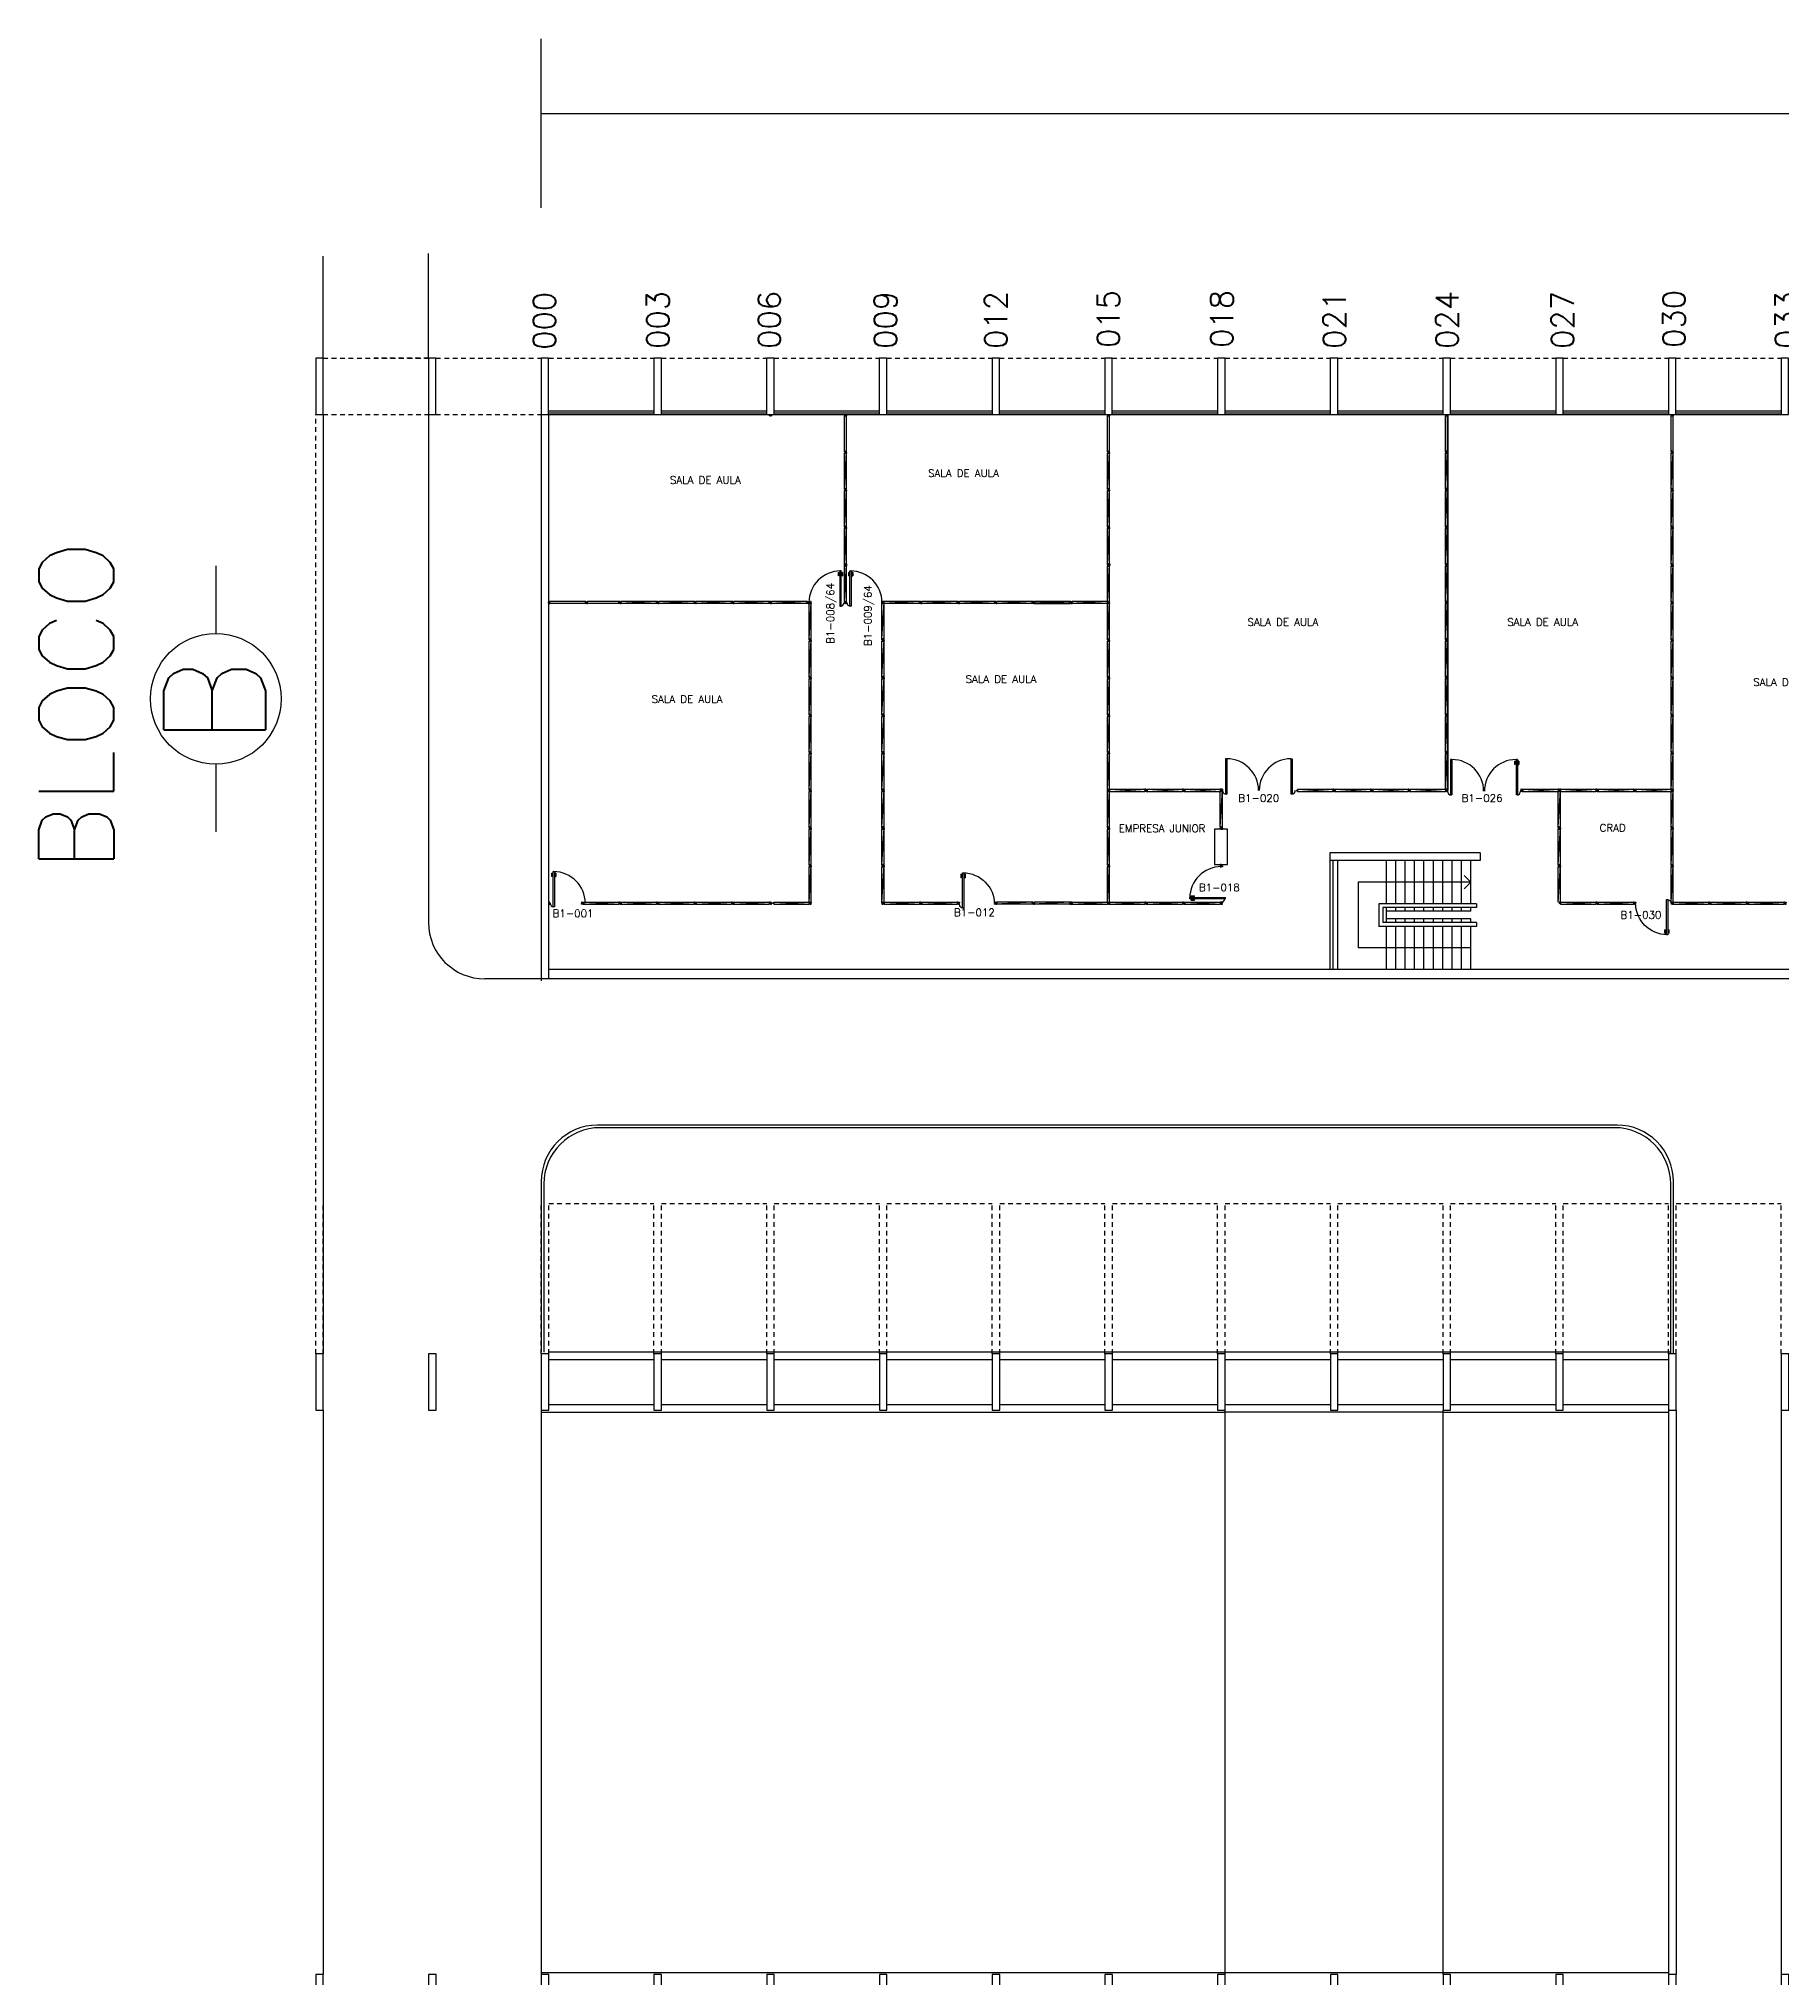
# Model space of a CAD drawing. Header units: millimetres. Extents: x 2641 to 2879, y 1208 to 1302.
# Drawn here: x 2640.6 to 2686.9, y 1250.3 to 1301.9 of the extents above; entities that cross this region are included whole.
import ezdxf
from ezdxf.enums import TextEntityAlignment as Align

# ---------------------------------------------------------------- set-up
doc = ezdxf.new("R2010")
doc.units = ezdxf.units.MM
doc.linetypes.add('HIDDEN2', pattern=[0.1875, 0.125, -0.0625])
doc.layers.add('3', color=1, linetype='Continuous', lineweight=25)
for name, color, linetype in [('ALV', 2, 'Continuous'), ('AREA', 2, 'Continuous'), ('BANC', 2, 'Continuous'), ('DIV', 2, 'Continuous'), ('ESC', 1, 'Continuous'), ('ESQ', 1, 'Continuous'), ('ESTR', 3, 'Continuous'), ('NOPILAR1', 2, 'Continuous'), ('PISO', 1, 'Continuous'), ('PROJ', 1, 'HIDDEN2'), ('TEXTO-ENDEREÇO', 2, 'Continuous'), ('TEXTOCENTROCUSTO', 2, 'Continuous'), ('TXT-IDENTIFICAÇÃO', 4, 'Continuous')]:
    doc.layers.add(name, color=color, linetype=linetype)
doc.styles.add('1', font='romans.shx')
doc.styles.add('LEGENDA', font='romans.shx', dxfattribs={"height": 0.2})
doc.styles.add('NOPILAR', font='simplex.shx', dxfattribs={"height": 0.6})
doc.styles.add('UNB-100', font='simplex.shx', dxfattribs={"height": 0.2})
doc.styles.add('UNB-100-1', font='simplex.shx', dxfattribs={"height": 0.2})
doc.dimstyles.new('1-600', dxfattribs={"dimtxt": 1.1, "dimasz": 2.5, "dimexe": 2, "dimexo": 4, "dimgap": 0.2, "dimtad": 1, "dimdec": 0, "dimzin": 4, "dimdsep": 46, "dimlunit": 6, "dimtxsty": '1', "dimblk1": 'NONE', "dimblk2": 'NONE', "dimsah": 1, "dimcen": 0, "dimclrd": 2, "dimclre": 2, "dimclrt": 2, "dimadec": 0, "dimazin": 0, "dimtfac": 1, "dimtdec": 0, "dimtmove": 2, "dimatfit": 3, "dimldrblk": 'NONE', "dimfxl": 1, "dimtolj": 1, "dimtzin": 0, "dimarcsym": 0})

# ---------------------------------------------------------------- blocks, each defined once
blk = doc.blocks.new('PILAR-SLS')
for points in [[(0, -1.5), (0.2, -1.5), (0.2, 0), (0, 0)], [(0.003, -27.987), (0.203, -27.987), (0.203, -26.487), (0.003, -26.487)], [(0.003, -44.497), (0.203, -44.497), (0.203, -42.997), (0.003, -42.997)]]:
    blk.add_lwpolyline(points, close=True)
blk = doc.blocks.new('*D54')
at = {"layer": 'DEFPOINTS', "color": 0, "transparency": 16777216}
for p in [(2653.93, 1299.895), (2653.93, 1293.396), (2876.13, 1293.396)]:
    blk.add_point(p, dxfattribs=at)
at = {"layer": 'TEXTOCENTROCUSTO', "color": 2, "lineweight": -2, "transparency": 16777216}
for p, q in [((2653.93, 1297.396), (2653.93, 1301.895)), ((2876.13, 1297.396), (2876.13, 1301.895)), ((2876.13, 1299.895), (2653.93, 1299.895))]:
    blk.add_line(p, q, dxfattribs=at)
at = {"layer": 'TEXTOCENTROCUSTO', "color": 2, "transparency": 16777216, "insert": (2765.03, 1300.645), "char_height": 1.1, "attachment_point": 5, "rotation": 0, "style": '1'}
blk.add_mtext('\\A1;PRC', dxfattribs=at)
blk = doc.blocks.new('_NONE')
at = {"color": 0, "linetype": 'ByBlock'}
blk.add_circle((0, 0), 0.25, dxfattribs=at)
blk = doc.blocks.new('MTINI-SLS')
for p, q in [((-0.005, 0), (0.005, 0)), ((0, 0.001), (0, 0.02)), ((0.008, 0.02), (0, 0.02)), ((0, -0.005), (0, 0.005)), ((0, -0.02), (0, 0.001)), ((0.008, 0.03), (0.03, 0.03)), ((0.008, 0.03), (0.008, 0.02)), ((0.02, 0.006), (0.02, -0.006)), ((0.02, 0.006), (0.03, 0.006)), ((0.02, -0.004), (0.02, 0.004)), ((0.023, 0.006), (0.03, 0.006)), ((0.03, 0.006), (0.03, 0.03)), ((0, -0.02), (0.008, -0.02)), ((0.008, -0.03), (0.008, -0.02)), ((0.008, -0.03), (0.03, -0.03)), ((0.02, -0.006), (0.03, -0.006)), ((0.023, -0.006), (0.03, -0.006)), ((0.03, -0.006), (0.03, -0.03))]:
    blk.add_line(p, q)
blk = doc.blocks.new('DIVMT-SLS')
for p, q in [((-0.03, 0.03), (-0.03, 0.006)), ((-0.008, 0.03), (-0.03, 0.03)), ((-0.0185, 0.006), (-0.03, 0.006)), ((-0.0185, -0.006), (-0.0185, 0.006)), ((-0.008, 0.03), (-0.008, 0.02)), ((-0.008, 0.02), (0.008, 0.02)), ((-0.0051, 0), (0.0051, 0)), ((0.0051, 0), (-0.0051, 0)), ((-0.0051, 0), (0.0051, 0)), ((0.97, -0.03), (0, 0.03)), ((0, -0.0051), (0, 0.0051)), ((0, 0.0051), (0, -0.0051)), ((0.008, 0.03), (0.008, 0.02)), ((0.008, 0.03), (0.03, 0.03)), ((0.0205, 0.006), (0.03, 0.006)), ((0.0205, -0.006), (0.0205, 0.006)), ((0.0205, 0.006), (0.0205, -0.006)), ((0.0205, 0.006), (0.03, 0.006)), ((0.97, 0.03), (0.03, 0.03)), ((0.03, 0.006), (0.03, 0.03)), ((0.03, -0.03), (0.03, 0.03)), ((0.03, -0.005), (0.03, 0.005)), ((0.97, 0.03), (0.97, 0.009)), ((0.97, 0.009), (0.97, 0.027)), ((0.9795, 0.006), (0.97, 0.006)), ((0.97, -0.005), (0.97, 0.005)), ((0.9795, 0.006), (0.9795, -0.006)), ((1.0051, 0), (0.9949, 0)), ((1, 0.0051), (1, -0.0051)), ((-0.0185, -0.006), (-0.03, -0.006)), ((-0.03, -0.03), (-0.03, -0.006)), ((-0.008, -0.03), (-0.03, -0.03)), ((-0.008, -0.03), (-0.008, -0.02)), ((-0.008, -0.02), (0.008, -0.02)), ((0.008, -0.03), (0.008, -0.02)), ((0.008, -0.03), (0.03, -0.03)), ((0.0205, -0.006), (0.03, -0.006)), ((0.0205, -0.006), (0.03, -0.006)), ((0.03, -0.006), (0.03, -0.03)), ((0.97, -0.03), (0.03, -0.03)), ((0.9795, -0.006), (0.97, -0.006)), ((0.97, -0.009), (0.97, -0.027))]:
    blk.add_line(p, q)
blk = doc.blocks.new('ESCBSL-SLS')
for p, q in [((0.005, 3.105), (4.007, 3.105)), ((0.005, 3.105), (0.005, 2.905)), ((4.007, 3.105), (4.007, 0.005)), ((0.005, 2.905), (4.007, 2.905)), ((0.254, 1.755), (0.254, 2.905)), ((0.504, 1.755), (0.504, 2.905)), ((0.754, 1.755), (0.754, 2.905)), ((1.004, 1.755), (1.004, 2.905)), ((1.254, 1.755), (1.254, 2.905)), ((1.504, 1.755), (1.504, 2.905)), ((1.754, 1.755), (1.754, 2.905)), ((2.004, 1.755), (2.004, 2.905)), ((2.254, 1.755), (2.254, 2.905)), ((2.504, 1.755), (2.504, 2.905)), ((3.807, 2.905), (3.807, 0.005)), ((3.927, 2.905), (3.927, 0.005)), ((0.102, 1.755), (2.702, 1.755)), ((0.102, 1.755), (0.102, 1.655)), ((0.102, 1.655), (2.602, 1.655)), ((0.254, 1.555), (0.254, 1.655)), ((0.254, 1.555), (0.747, 1.555)), ((0.504, 1.555), (0.504, 1.655)), ((0.747, 1.555), (1.533, 1.555)), ((0.754, 1.555), (0.754, 1.655)), ((1.004, 1.555), (1.004, 1.655)), ((1.254, 1.555), (1.254, 1.655)), ((1.468, 1.555), (1.745, 1.555)), ((1.504, 1.555), (1.504, 1.655)), ((1.745, 1.555), (2.504, 1.555)), ((1.754, 1.555), (1.754, 1.655)), ((2.004, 1.555), (2.004, 1.655)), ((2.254, 1.555), (2.254, 1.655)), ((2.504, 1.252), (2.504, 1.655)), ((2.602, 1.655), (2.602, 1.252)), ((2.702, 1.755), (2.702, 1.152)), ((0.102, 1.252), (2.602, 1.252)), ((0.102, 1.252), (0.102, 1.152)), ((0.102, 1.152), (2.702, 1.152)), ((0.254, 1.352), (2.504, 1.352)), ((0.254, 1.252), (0.254, 1.352)), ((0.254, 0.005), (0.254, 1.152)), ((0.504, 1.252), (0.504, 1.352)), ((0.504, 0.005), (0.504, 1.152)), ((0.754, 1.252), (0.754, 1.352)), ((0.754, 0.005), (0.754, 1.152)), ((1.004, 1.252), (1.004, 1.352)), ((1.004, 0.005), (1.004, 1.152)), ((1.254, 1.252), (1.254, 1.352)), ((1.254, 0.005), (1.254, 1.152)), ((1.504, 1.252), (1.504, 1.352)), ((1.504, 0.005), (1.504, 1.152)), ((1.754, 1.252), (1.754, 1.352)), ((1.754, 0.005), (1.754, 1.152)), ((2.004, 1.252), (2.004, 1.352)), ((2.004, 0.005), (2.004, 1.152)), ((2.254, 1.252), (2.254, 1.352)), ((2.254, 0.005), (2.254, 1.152)), ((2.504, 0.005), (2.504, 1.152))]:
    blk.add_line(p, q)
blk = doc.blocks.new('MTT-SLS')
for p, q in [((-0.008, 0.03), (-0.03, 0.03)), ((-0.03, 0.03), (-0.03, 0.006)), ((-0.0185, 0.006), (-0.03, 0.006)), ((-0.0185, -0.006), (-0.0185, 0.006)), ((-0.008, 0.03), (-0.008, 0.02)), ((-0.008, 0.02), (0.008, 0.02)), ((-0.0051, 0), (0.0051, 0)), ((0, -0.0051), (0, 0.0051)), ((0.008, 0.03), (0.03, 0.03)), ((0.008, 0.03), (0.008, 0.02)), ((0.0205, -0.006), (0.0205, 0.006)), ((0.0205, 0.006), (0.03, 0.006)), ((0.03, 0.006), (0.03, 0.03)), ((-0.03, -0.03), (-0.03, -0.006)), ((-0.0185, -0.006), (-0.03, -0.006)), ((-0.008, -0.03), (-0.03, -0.03)), ((-0.008, -0.02), (0.008, -0.02)), ((-0.008, -0.03), (-0.008, -0.02)), ((0.008, -0.03), (0.008, -0.02)), ((0.008, -0.03), (0.03, -0.03)), ((0.0205, -0.006), (0.03, -0.006)), ((0.03, -0.006), (0.03, -0.03))]:
    blk.add_line(p, q)
blk = doc.blocks.new('DIVINI-SLS')
for p, q in [((-0.005, 0), (0.005, 0)), ((0.008, 0.02), (0, 0.02)), ((0, 0.001), (0, 0.02)), ((0, -0.005), (0, 0.005)), ((0, -0.02), (0, 0.001)), ((0.008, 0.03), (0.03, 0.03)), ((0.008, 0.03), (0.008, 0.02)), ((0.02, 0.006), (0.03, 0.006)), ((0.02, 0.006), (0.02, -0.006)), ((0.02, -0.004), (0.02, 0.004)), ((0.023, 0.006), (0.027, 0.006)), ((0.97, 0.03), (0.03, 0.03)), ((0.03, -0.03), (0.03, 0.03)), ((0.03, 0.009), (0.03, 0.027)), ((0.03, -0.005), (0.03, 0.005)), ((0.97, 0.03), (0.97, 0.009)), ((0.97, -0.03), (0.97, 0.03)), ((0.97, 0.009), (0.97, 0.027)), ((0.98, 0.006), (0.97, 0.006)), ((0.97, -0.005), (0.97, 0.005)), ((0.98, 0.006), (0.98, -0.006)), ((0.99, 0), (1.008, 0)), ((0.999, 0.006), (0.999, -0.006)), ((0, -0.02), (0.008, -0.02)), ((0.008, -0.03), (0.008, -0.02)), ((0.008, -0.03), (0.03, -0.03)), ((0.02, -0.006), (0.03, -0.006)), ((0.023, -0.006), (0.027, -0.006)), ((0.03, -0.009), (0.03, -0.027)), ((0.97, -0.03), (0.03, -0.03)), ((0.98, -0.006), (0.97, -0.006)), ((0.97, -0.009), (0.97, -0.027))]:
    blk.add_line(p, q)
blk = doc.blocks.new('MTT-SLC')
for p, q in [((-0.008, 0.03), (-0.03, 0.03)), ((-0.03, 0.03), (-0.03, 0.006)), ((-0.0185, 0.006), (-0.03, 0.006)), ((-0.0185, -0.006), (-0.0185, 0.006)), ((-0.008, 0.03), (-0.008, 0.02)), ((-0.008, 0.02), (0.008, 0.02)), ((-0.0051, 0), (0.0051, 0)), ((0, -0.0051), (0, 0.0051)), ((0.008, 0.03), (0.03, 0.03)), ((0.008, 0.03), (0.008, 0.02)), ((0.0205, -0.006), (0.0205, 0.006)), ((0.0205, 0.006), (0.03, 0.006)), ((0.03, 0.006), (0.03, 0.03)), ((-0.03, -0.03), (-0.03, -0.006)), ((-0.0185, -0.006), (-0.03, -0.006)), ((-0.008, -0.03), (-0.03, -0.03)), ((-0.008, -0.02), (0.008, -0.02)), ((-0.008, -0.03), (-0.008, -0.02)), ((0.008, -0.03), (0.008, -0.02)), ((0.008, -0.03), (0.03, -0.03)), ((0.0205, -0.006), (0.03, -0.006)), ((0.03, -0.006), (0.03, -0.03))]:
    blk.add_line(p, q)
blk = doc.blocks.new('A$C05182219')
at = {"layer": 'DIV'}
for p, q in [((0, 0.038), (0, 0.06)), ((0.024, 0.06), (0, 0.06)), ((0, 0.038), (0.01, 0.038)), ((0, 0.022), (0, 0)), ((0, 0.022), (0.01, 0.022)), ((0, 0), (0.024, 0)), ((0.01, 0.022), (0.01, 0.038)), ((0.024, 0.051), (0.024, 0.06)), ((0.024, 0.051), (0.024, 0.06)), ((0.024, 0.051), (0.036, 0.051)), ((0.036, 0.051), (0.024, 0.051)), ((0.036, 0.012), (0.024, 0.012)), ((0.024, 0.012), (0.024, 0)), ((0.025, 0.03), (0.035, 0.03)), ((0.035, 0.03), (0.025, 0.03)), ((0.03, 0.025), (0.03, 0.035)), ((0.03, 0.035), (0.03, 0.025)), ((0.03, 0.025), (0.03, 0.035)), ((0.036, 0.051), (0.036, 0.06)), ((0.036, 0.051), (0.036, 0.06)), ((0.036, 0.06), (0.06, 0.06)), ((0.036, 0.012), (0.036, 0)), ((0.06, 0), (0.036, 0)), ((0.05, 0.022), (0.05, 0.038)), ((0.06, 0.038), (0.05, 0.038)), ((0.06, 0.022), (0.05, 0.022)), ((0.06, 0.038), (0.06, 0.06)), ((0.06, 0.022), (0.06, 0))]:
    blk.add_line(p, q, dxfattribs=at)
blk = doc.blocks.new('PDVD-SLS')
at = {"layer": 'DIV'}
for p, q in [((-0.192, 0.8), (-0.152, 0.8)), ((-0.192, 0.8), (-0.192, 0.71)), ((-0.182, 0.71), (-0.192, 0.71)), ((-0.182, 0.79), (-0.152, 0.79)), ((-0.182, 0.79), (-0.182, 0.71)), ((-0.153, 0.84), (-0.153, -0.1)), ((-0.118, 0.84), (-0.153, 0.84)), ((-0.118, -0.1), (-0.118, 0.84)), ((-0.078, 0.8), (-0.118, 0.8)), ((-0.088, 0.79), (-0.118, 0.79)), ((-0.088, 0.79), (-0.088, 0.71)), ((-0.088, 0.71), (-0.078, 0.71)), ((-0.078, 0.8), (-0.078, 0.71)), ((-0.118, -0.1), (-0.118, 0.043)), ((-0.118, -0.1), (-0.118, 0.029)), ((-0.153, -0.1), (-0.118, -0.1))]:
    blk.add_line(p, q, dxfattribs=at)
for centre, radius, start, end in [((-0.133, 0), 0.839, 90.1717, 180), ((-0.138, 0), 0.1, 271.4326, 0)]:
    blk.add_arc(centre, radius, start, end, dxfattribs=at)
blk = doc.blocks.new('PDVE-SLS')
at = {"layer": 'DIV'}
for p, q in [((-0.1, -0.152), (-0.1, -0.118)), ((-0.1, -0.118), (0.029, -0.118)), ((-0.1, -0.118), (0.043, -0.118)), ((-0.1, -0.118), (0.84, -0.118)), ((0.84, -0.152), (-0.1, -0.152)), ((0.8, -0.078), (0.71, -0.078)), ((0.71, -0.088), (0.71, -0.078)), ((0.79, -0.088), (0.71, -0.088)), ((0.79, -0.182), (0.71, -0.182)), ((0.71, -0.182), (0.71, -0.192)), ((0.8, -0.192), (0.71, -0.192)), ((0.79, -0.088), (0.79, -0.118)), ((0.79, -0.182), (0.79, -0.152)), ((0.8, -0.078), (0.8, -0.118)), ((0.8, -0.192), (0.8, -0.152)), ((0.84, -0.118), (0.84, -0.152))]:
    blk.add_line(p, q, dxfattribs=at)
for centre, radius, start, end in [((0, -0.138), 0.1, 90, 178.5674), ((0, -0.133), 0.839, 270, 359.8283)]:
    blk.add_arc(centre, radius, start, end, dxfattribs=at)
blk = doc.blocks.new('PDVDP-SLS')
for p, q in [((0.112, 0.84), (0.112, -0.1)), ((0.147, 0.84), (0.112, 0.84)), ((0.147, 0.84), (0.147, -0.1)), ((1.853, 0.84), (1.888, 0.84)), ((1.853, 0.84), (1.853, -0.1)), ((1.888, 0.84), (1.888, -0.1)), ((0.009, 0), (-0.009, 0)), ((0, -0.012), (0, 0.01)), ((0.147, -0.1), (0.112, -0.1))]:
    blk.add_line(p, q)
for centre, radius, start, end in [((0.148, -0.002), 0.843, 0, 90), ((1.853, -0.002), 0.843, 90, 180), ((0.131, 0), 0.101, 180, 270), ((1.87, 0), 0.101, 270, 0)]:
    blk.add_arc(centre, radius, start, end)

msp = doc.modelspace()

# ---------------------------------------------------------------- linework, layer by layer
msp.add_line((2654.15, 1278.928), (2654.13, 1278.928))
at = {"layer": '3'}
for p, q in [((2662, 1287.928), (2662, 1287.907)), ((2662, 1287.928), (2662, 1287.904)), ((2662.022, 1287.928), (2662, 1287.928)), ((2662, 1287.907), (2662, 1287.925)), ((2662.01, 1287.904), (2662, 1287.904)), ((2662.012, 1287.904), (2662, 1287.904)), ((2662, 1287.893), (2662, 1287.903)), ((2662.01, 1287.892), (2662, 1287.892)), ((2662.012, 1287.892), (2662, 1287.892)), ((2662, 1287.868), (2662, 1287.892)), ((2662, 1287.889), (2662, 1287.871)), ((2662.022, 1287.868), (2662, 1287.868)), ((2662.01, 1287.904), (2662.01, 1287.892)), ((2662.012, 1287.892), (2662.012, 1287.904)), ((2662.022, 1287.928), (2662.022, 1287.918)), ((2662.022, 1287.918), (2662.038, 1287.918)), ((2662.022, 1287.868), (2662.022, 1287.878)), ((2662.022, 1287.878), (2662.038, 1287.878)), ((2662.035, 1287.898), (2662.025, 1287.898)), ((2662.025, 1287.898), (2662.035, 1287.898)), ((2662.035, 1287.898), (2662.025, 1287.898)), ((2662.025, 1287.898), (2662.035, 1287.898)), ((2662.03, 1287.903), (2662.03, 1287.892)), ((2662.03, 1287.892), (2662.03, 1287.903)), ((2662.03, 1287.903), (2662.03, 1287.892)), ((2662.038, 1287.928), (2662.038, 1287.918)), ((2662.038, 1287.928), (2662.06, 1287.928)), ((2662.038, 1287.868), (2662.038, 1287.878)), ((2662.038, 1287.868), (2662.06, 1287.868)), ((2662.051, 1287.904), (2662.06, 1287.904)), ((2662.051, 1287.892), (2662.051, 1287.904)), ((2662.051, 1287.904), (2662.051, 1287.892)), ((2662.051, 1287.904), (2662.06, 1287.904)), ((2662.051, 1287.892), (2662.06, 1287.892)), ((2662.051, 1287.892), (2662.06, 1287.892)), ((2662.06, 1287.904), (2662.06, 1287.928)), ((2662.06, 1287.868), (2662.06, 1287.928)), ((2662.06, 1287.893), (2662.06, 1287.903)), ((2662.06, 1287.892), (2662.06, 1287.868))]:
    msp.add_line(p, q, dxfattribs=at)
at = {"layer": 'ALV'}
for p, q in [((2653.93, 1291.921), (2653.93, 1276.835)), ((2654.13, 1291.896), (2654.13, 1276.885)), ((2654.13, 1276.885), (2653.93, 1276.885))]:
    msp.add_line(p, q, dxfattribs=at)
at = {"layer": 'BANC'}
for p, q in [((2876.027, 1277.135), (2654.13, 1277.135)), ((2876.027, 1276.885), (2654.13, 1276.885))]:
    msp.add_line(p, q, dxfattribs=at)
at = {"layer": 'DIV'}
for p, q in [((2678, 1291.896), (2678, 1281.928)), ((2678.06, 1291.896), (2678.06, 1281.928)), ((2678.06, 1291.896), (2678.06, 1281.928)), ((2655.101, 1286.928), (2654.159, 1286.927)), ((2655.101, 1286.868), (2654.159, 1286.867)), ((2655.123, 1286.928), (2655.101, 1286.928)), ((2655.101, 1286.928), (2655.101, 1286.904)), ((2655.113, 1286.904), (2655.101, 1286.904)), ((2655.101, 1286.868), (2655.101, 1286.892)), ((2655.113, 1286.892), (2655.101, 1286.892)), ((2655.123, 1286.868), (2655.101, 1286.868)), ((2655.113, 1286.892), (2655.113, 1286.904)), ((2655.123, 1286.928), (2655.123, 1286.918)), ((2655.123, 1286.918), (2655.139, 1286.918)), ((2655.123, 1286.878), (2655.139, 1286.878)), ((2655.123, 1286.868), (2655.123, 1286.878)), ((2655.126, 1286.898), (2655.136, 1286.898)), ((2655.136, 1286.898), (2655.126, 1286.898)), ((2655.126, 1286.898), (2655.136, 1286.898)), ((2655.131, 1286.903), (2655.131, 1286.892)), ((2655.131, 1286.892), (2655.131, 1286.903)), ((2655.139, 1286.928), (2655.161, 1286.928)), ((2655.139, 1286.928), (2655.139, 1286.918)), ((2655.139, 1286.868), (2655.139, 1286.878)), ((2655.139, 1286.868), (2655.161, 1286.868)), ((2655.152, 1286.904), (2655.161, 1286.904)), ((2655.152, 1286.904), (2655.152, 1286.892)), ((2655.152, 1286.892), (2655.152, 1286.904)), ((2655.152, 1286.904), (2655.161, 1286.904)), ((2655.152, 1286.892), (2655.161, 1286.892)), ((2655.152, 1286.892), (2655.161, 1286.892)), ((2655.161, 1286.868), (2655.161, 1286.928)), ((2655.161, 1286.904), (2655.161, 1286.928)), ((2656, 1286.928), (2655.161, 1286.928)), ((2655.161, 1286.893), (2655.161, 1286.903)), ((2655.161, 1286.892), (2655.161, 1286.868)), ((2656, 1286.868), (2655.161, 1286.868)), ((2656, 1286.928), (2656, 1286.907)), ((2656, 1286.868), (2656, 1286.928)), ((2656, 1286.907), (2656, 1286.925)), ((2656.01, 1286.904), (2656, 1286.904)), ((2656, 1286.893), (2656, 1286.903)), ((2656.01, 1286.892), (2656, 1286.892)), ((2656, 1286.889), (2656, 1286.871)), ((2656.01, 1286.904), (2656.01, 1286.892)), ((2656.035, 1286.898), (2656.025, 1286.898)), ((2656.03, 1286.903), (2656.03, 1286.892)), ((2679.835, 1282.678), (2679.875, 1282.678)), ((2679.835, 1282.678), (2679.835, 1282.588)), ((2679.845, 1282.588), (2679.835, 1282.588)), ((2679.845, 1282.668), (2679.875, 1282.668)), ((2679.845, 1282.668), (2679.845, 1282.588)), ((2679.91, 1282.718), (2679.875, 1282.718)), ((2679.95, 1282.678), (2679.91, 1282.678)), ((2679.94, 1282.668), (2679.91, 1282.668)), ((2679.94, 1282.668), (2679.94, 1282.588)), ((2679.94, 1282.588), (2679.95, 1282.588)), ((2679.95, 1282.678), (2679.95, 1282.588)), ((2672.021, 1280.868), (2672.003, 1280.868)), ((2672.036, 1280.877), (2672.024, 1280.877)), ((2672.024, 1280.877), (2672.024, 1280.868)), ((2672.035, 1280.898), (2672.025, 1280.898)), ((2672.025, 1280.868), (2672.035, 1280.868)), ((2672.03, 1280.903), (2672.03, 1280.892)), ((2672.036, 1280.877), (2672.036, 1280.868)), ((2672.039, 1280.868), (2672.057, 1280.868)), ((2672.06, 1280.868), (2672.039, 1280.868)), ((2672.024, 1279.928), (2672, 1279.928)), ((2672, 1279.906), (2672, 1279.928)), ((2672, 1279.928), (2672.06, 1279.928)), ((2672, 1279.906), (2672.01, 1279.906)), ((2672, 1279.89), (2672.01, 1279.89)), ((2672, 1279.89), (2672, 1279.868)), ((2672, 1279.868), (2672.024, 1279.868)), ((2672.01, 1279.89), (2672.01, 1279.906)), ((2672.024, 1279.918), (2672.024, 1279.928)), ((2672.024, 1279.918), (2672.024, 1279.928)), ((2672.024, 1279.918), (2672.036, 1279.918)), ((2672.036, 1279.918), (2672.024, 1279.918)), ((2672.024, 1279.879), (2672.024, 1279.868)), ((2672.024, 1279.879), (2672.036, 1279.879)), ((2672.025, 1279.928), (2672.035, 1279.928)), ((2672.025, 1279.898), (2672.035, 1279.898)), ((2672.035, 1279.898), (2672.025, 1279.898)), ((2672.03, 1279.892), (2672.03, 1279.903)), ((2672.03, 1279.903), (2672.03, 1279.892)), ((2672.03, 1279.892), (2672.03, 1279.903)), ((2672.036, 1279.928), (2672.06, 1279.928)), ((2672.036, 1279.918), (2672.036, 1279.928)), ((2672.036, 1279.918), (2672.036, 1279.928)), ((2672.036, 1279.879), (2672.036, 1279.868)), ((2672.06, 1279.868), (2672.036, 1279.868)), ((2672.06, 1279.906), (2672.05, 1279.906)), ((2672.05, 1279.89), (2672.05, 1279.906)), ((2672.06, 1279.89), (2672.05, 1279.89)), ((2672.06, 1279.906), (2672.06, 1279.928)), ((2672.06, 1279.89), (2672.06, 1279.868)), ((2655.167, 1278.868), (2656, 1278.868)), ((2661.06, 1278.904), (2661.06, 1278.928)), ((2661.082, 1278.928), (2661.06, 1278.928)), ((2661.06, 1278.928), (2661.06, 1278.868)), ((2661.06, 1278.907), (2661.06, 1278.925)), ((2661.07, 1278.904), (2661.06, 1278.904)), ((2661.07, 1278.904), (2661.06, 1278.904)), ((2661.06, 1278.903), (2661.06, 1278.893)), ((2661.06, 1278.903), (2661.06, 1278.893)), ((2661.06, 1278.892), (2661.06, 1278.868)), ((2661.07, 1278.892), (2661.06, 1278.892)), ((2661.07, 1278.892), (2661.06, 1278.892)), ((2661.06, 1278.889), (2661.06, 1278.871)), ((2661.06, 1278.868), (2661.06, 1278.889)), ((2661.082, 1278.868), (2661.06, 1278.868)), ((2661.07, 1278.904), (2661.07, 1278.892)), ((2661.07, 1278.892), (2661.07, 1278.904)), ((2661.082, 1278.928), (2661.082, 1278.918)), ((2661.098, 1278.918), (2661.082, 1278.918)), ((2661.082, 1278.868), (2661.082, 1278.878)), ((2661.098, 1278.878), (2661.082, 1278.878)), ((2661.095, 1278.898), (2661.085, 1278.898)), ((2661.085, 1278.898), (2661.095, 1278.898)), ((2661.095, 1278.898), (2661.085, 1278.898)), ((2661.09, 1278.903), (2661.09, 1278.892)), ((2661.09, 1278.892), (2661.09, 1278.903)), ((2661.098, 1278.928), (2661.098, 1278.918)), ((2661.098, 1278.928), (2661.12, 1278.928)), ((2661.098, 1278.868), (2661.098, 1278.878)), ((2661.098, 1278.868), (2661.12, 1278.868)), ((2661.109, 1278.904), (2661.12, 1278.904)), ((2661.109, 1278.904), (2661.109, 1278.892)), ((2661.109, 1278.892), (2661.12, 1278.892)), ((2661.12, 1278.928), (2661.12, 1278.904)), ((2661.12, 1278.868), (2661.12, 1278.892))]:
    msp.add_line(p, q, dxfattribs=at)
msp.add_lwpolyline([(2671.85, 1279.928), (2672.2, 1279.928), (2672.2, 1280.868), (2671.85, 1280.868)], close=True, dxfattribs=at)
at = {"layer": 'ESC'}
for p, q in [((2678.675, 1279.46), (2678.498, 1279.637)), ((2675.675, 1279.46), (2675.675, 1277.709)), ((2678.675, 1279.46), (2675.675, 1279.46)), ((2678.675, 1279.46), (2678.498, 1279.284)), ((2678.675, 1277.709), (2675.675, 1277.709))]:
    msp.add_line(p, q, dxfattribs=at)
at = {"layer": 'ESQ'}
for p, q in [((2654.13, 1291.996), (2656.93, 1291.996)), ((2654.13, 1291.946), (2656.93, 1291.946)), ((2654.13, 1291.896), (2656.93, 1291.896)), ((2657.13, 1291.996), (2659.93, 1291.996)), ((2657.13, 1291.946), (2659.93, 1291.946)), ((2657.13, 1291.896), (2659.93, 1291.896)), ((2660.13, 1291.996), (2662.93, 1291.996)), ((2660.13, 1291.946), (2662.93, 1291.946)), ((2660.13, 1291.896), (2662.93, 1291.896)), ((2663.13, 1291.996), (2665.93, 1291.996)), ((2663.13, 1291.946), (2665.93, 1291.946)), ((2663.13, 1291.896), (2665.93, 1291.896)), ((2666.13, 1291.996), (2668.93, 1291.996)), ((2666.13, 1291.946), (2668.93, 1291.946)), ((2666.13, 1291.896), (2668.93, 1291.896)), ((2669.13, 1291.996), (2671.93, 1291.996)), ((2669.13, 1291.946), (2671.93, 1291.946)), ((2669.13, 1291.896), (2671.93, 1291.896)), ((2672.13, 1291.996), (2674.93, 1291.996)), ((2672.13, 1291.946), (2674.93, 1291.946)), ((2672.13, 1291.896), (2674.93, 1291.896)), ((2675.13, 1291.996), (2677.93, 1291.996)), ((2675.13, 1291.946), (2677.93, 1291.946)), ((2675.13, 1291.896), (2677.93, 1291.896)), ((2678.13, 1291.996), (2680.93, 1291.996)), ((2678.13, 1291.946), (2680.93, 1291.946)), ((2678.13, 1291.896), (2680.93, 1291.896)), ((2681.13, 1291.996), (2683.93, 1291.996)), ((2681.13, 1291.946), (2683.93, 1291.946)), ((2681.13, 1291.896), (2683.93, 1291.896)), ((2684.13, 1291.996), (2686.93, 1291.996)), ((2684.13, 1291.946), (2686.93, 1291.946)), ((2684.13, 1291.896), (2686.93, 1291.896))]:
    msp.add_line(p, q, dxfattribs=at)
at = {"layer": 'ESTR'}
for p, q in [((2654.13, 1293.396), (2653.93, 1293.396)), ((2653.93, 1293.396), (2653.93, 1291.896)), ((2654.13, 1291.896), (2654.13, 1293.396)), ((2653.93, 1291.896), (2654.13, 1291.896))]:
    msp.add_line(p, q, dxfattribs=at)
at = {"layer": 'PISO'}
for p, q in [((2648.13, 1293.396), (2648.13, 1296.112)), ((2650.93, 1293.396), (2650.93, 1296.181)), ((2648.13, 1291.896), (2648.133, 1266.909)), ((2650.932, 1291.944), (2650.932, 1278.385)), ((2653.93, 1276.885), (2652.432, 1276.885)), ((2682.562, 1272.995), (2655.432, 1272.995)), ((2682.492, 1272.925), (2655.502, 1272.925)), ((2653.932, 1271.495), (2653.932, 1266.958)), ((2654.002, 1271.425), (2654.002, 1266.958)), ((2683.992, 1266.909), (2683.992, 1271.425)), ((2684.062, 1266.909), (2684.062, 1271.495)), ((2654.133, 1266.959), (2683.992, 1266.959)), ((2654.133, 1266.759), (2656.933, 1266.759)), ((2657.133, 1266.759), (2659.933, 1266.759)), ((2660.133, 1266.759), (2662.933, 1266.759)), ((2663.133, 1266.759), (2665.933, 1266.759)), ((2666.133, 1266.759), (2668.933, 1266.759)), ((2669.133, 1266.759), (2671.933, 1266.759)), ((2672.133, 1266.909), (2672.133, 1266.959)), ((2672.133, 1266.759), (2674.933, 1266.759)), ((2675.133, 1266.759), (2677.933, 1266.759)), ((2677.933, 1266.959), (2683.992, 1266.959)), ((2677.933, 1266.909), (2677.933, 1266.959)), ((2678.133, 1266.759), (2680.933, 1266.759)), ((2681.133, 1266.759), (2683.933, 1266.759)), ((2654.133, 1265.559), (2656.933, 1265.559)), ((2657.133, 1265.559), (2659.933, 1265.559)), ((2660.133, 1265.559), (2662.933, 1265.559)), ((2663.133, 1265.559), (2665.933, 1265.559)), ((2666.133, 1265.559), (2668.933, 1265.559)), ((2669.133, 1265.559), (2671.933, 1265.559)), ((2672.133, 1265.559), (2674.933, 1265.559)), ((2675.133, 1265.559), (2677.933, 1265.559)), ((2678.133, 1265.559), (2680.933, 1265.559)), ((2681.133, 1265.559), (2683.933, 1265.559)), ((2648.133, 1265.409), (2648.133, 1250.399)), ((2653.933, 1265.409), (2653.933, 1250.399)), ((2653.933, 1265.359), (2672.133, 1265.359)), ((2672.133, 1265.359), (2672.133, 1265.409)), ((2672.133, 1250.399), (2672.133, 1265.359)), ((2677.933, 1265.359), (2672.133, 1265.359)), ((2677.933, 1265.359), (2677.933, 1265.409)), ((2677.933, 1250.399), (2677.933, 1265.359)), ((2677.933, 1265.359), (2683.933, 1265.359)), ((2683.933, 1265.409), (2683.933, 1250.399)), ((2684.133, 1265.409), (2684.133, 1250.399)), ((2686.933, 1265.409), (2686.933, 1250.399)), ((2653.933, 1250.449), (2683.933, 1250.449))]:
    msp.add_line(p, q, dxfattribs=at)
msp.add_arc((2652.432, 1278.385), 1.5, 180, 270, dxfattribs=at)
for centre, start_param, end_param in [((2655.432, 1271.495), -0.785398, 0.785398), ((2655.502, 1271.425), -0.785398, 0.785398), ((2682.492, 1271.425), -2.356194, -0.785398), ((2682.562, 1271.495), -2.356194, -0.785398)]:
    msp.add_ellipse(centre, major_axis=(-1.061, 1.061), ratio=1, start_param=start_param, end_param=end_param, dxfattribs=at)
at = {"layer": 'PROJ'}
for p, q in [((2648.13, 1293.396), (2650.93, 1293.396)), ((2650.93, 1293.396), (2649.489, 1293.396)), ((2651.13, 1293.396), (2653.93, 1293.396)), ((2654.13, 1293.396), (2656.93, 1293.396)), ((2657.13, 1293.396), (2659.93, 1293.396)), ((2660.13, 1293.396), (2662.93, 1293.396)), ((2663.13, 1293.396), (2665.93, 1293.396)), ((2666.13, 1293.396), (2668.93, 1293.396)), ((2669.13, 1293.396), (2671.93, 1293.396)), ((2672.13, 1293.396), (2674.93, 1293.396)), ((2675.13, 1293.396), (2677.93, 1293.396)), ((2678.13, 1293.396), (2680.93, 1293.396)), ((2681.13, 1293.396), (2683.93, 1293.396)), ((2684.13, 1293.396), (2686.93, 1293.396)), ((2647.933, 1266.909), (2647.93, 1291.896)), ((2648.13, 1291.896), (2650.93, 1291.896)), ((2651.13, 1291.896), (2653.93, 1291.896)), ((2648.133, 1266.909), (2648.133, 1270.909)), ((2653.933, 1266.909), (2653.933, 1270.909)), ((2654.133, 1266.909), (2654.133, 1270.909)), ((2654.133, 1270.909), (2656.933, 1270.909)), ((2656.933, 1266.909), (2656.933, 1270.909)), ((2657.133, 1266.909), (2657.133, 1270.909)), ((2657.133, 1270.909), (2659.933, 1270.909)), ((2659.933, 1266.909), (2659.933, 1270.909)), ((2660.133, 1266.909), (2660.133, 1270.909)), ((2660.133, 1270.909), (2662.933, 1270.909)), ((2662.933, 1266.909), (2662.933, 1270.909)), ((2663.133, 1266.909), (2663.133, 1270.909)), ((2663.133, 1270.909), (2665.933, 1270.909)), ((2665.933, 1266.909), (2665.933, 1270.909)), ((2666.133, 1266.909), (2666.133, 1270.909)), ((2666.133, 1270.909), (2668.933, 1270.909)), ((2668.933, 1266.909), (2668.933, 1270.909)), ((2669.133, 1266.909), (2669.133, 1270.909)), ((2669.133, 1270.909), (2671.933, 1270.909)), ((2671.933, 1266.909), (2671.933, 1270.909)), ((2672.133, 1266.909), (2672.133, 1270.909)), ((2672.133, 1270.909), (2674.933, 1270.909)), ((2674.933, 1266.909), (2674.933, 1270.909)), ((2675.133, 1266.909), (2675.133, 1270.909)), ((2675.133, 1270.909), (2677.933, 1270.909)), ((2677.933, 1266.909), (2677.933, 1270.909)), ((2678.133, 1266.909), (2678.133, 1270.909)), ((2678.133, 1270.909), (2680.933, 1270.909)), ((2680.933, 1266.909), (2680.933, 1270.909)), ((2681.133, 1266.909), (2681.133, 1270.909)), ((2681.133, 1270.909), (2683.933, 1270.909)), ((2683.933, 1266.909), (2683.933, 1270.909)), ((2684.133, 1266.909), (2684.133, 1270.909)), ((2684.133, 1270.909), (2686.933, 1270.909)), ((2686.933, 1266.909), (2686.933, 1270.909))]:
    msp.add_line(p, q, dxfattribs=at)
at = {"layer": 'TXT-IDENTIFICAÇÃO', "color": 2}
for p, q in [((2645.272, 1287.871), (2645.272, 1286.074)), ((2645.272, 1282.596), (2645.272, 1280.8))]:
    msp.add_line(p, q, dxfattribs=at)
at = {"layer": 'TXT-IDENTIFICAÇÃO', "color": 3}
msp.add_circle((2645.272, 1284.335), 1.739, dxfattribs=at)

# ---------------------------------------------------------------- block references
for p in [(2684, 1279.868), (2663, 1278.868), (2668, 1278.868)]:
    msp.add_blockref('A$C05182219', p)
at = {"layer": '3'}
msp.add_blockref('PDVD-SLS', (2662.029, 1286.898), dxfattribs=at)
for name, p, rotation in [('MTT-SLS', (2662.03, 1287.898), 180), ('PDVE-SLS', (2662.029, 1286.898), 90)]:
    msp.add_blockref(name, p, dxfattribs=dict(at, rotation=rotation))
at = {"layer": 'DIV'}
for name, p, rotation in [('MTINI-SLS', (2660.03, 1291.896), 270), ('DIVINI-SLS', (2662.029, 1291.896), 270), ('DIVINI-SLS', (2669.03, 1291.896), 270), ('DIVINI-SLS', (2678.03, 1291.896), 270), ('DIVINI-SLS', (2684.03, 1291.896), 270), ('DIVMT-SLS', (2662.029, 1290.898), 270), ('DIVMT-SLS', (2669.03, 1290.898), 270), ('DIVMT-SLS', (2678.03, 1290.898), 270), ('DIVMT-SLS', (2684.03, 1290.898), 270), ('DIVMT-SLS', (2662.029, 1289.898), 270), ('DIVMT-SLS', (2669.03, 1289.898), 270), ('DIVMT-SLS', (2678.03, 1289.898), 270), ('DIVMT-SLS', (2684.03, 1289.898), 270), ('DIVMT-SLS', (2662.03, 1288.898), 270), ('DIVMT-SLS', (2669.03, 1288.898), 270), ('DIVMT-SLS', (2678.03, 1288.898), 270), ('DIVMT-SLS', (2684.03, 1288.898), 270), ('DIVMT-SLS', (2662.03, 1287.898), 270), ('DIVMT-SLS', (2669.03, 1287.898), 270), ('MTT-SLS', (2669.031, 1287.898), 180), ('DIVMT-SLS', (2678.03, 1287.898), 270), ('DIVMT-SLS', (2684.03, 1287.898), 270), ('DIVMT-SLS', (2661.09, 1286.898), 270), ('DIVMT-SLS', (2663.03, 1286.898), 270), ('DIVMT-SLS', (2668.03, 1286.898), 180), ('MTT-SLS', (2668.03, 1286.898), 180), ('DIVMT-SLS', (2669.03, 1286.898), 270), ('DIVMT-SLS', (2678.03, 1286.898), 270), ('DIVMT-SLS', (2684.03, 1286.898), 270), ('DIVMT-SLS', (2661.09, 1285.898), 270), ('DIVMT-SLS', (2663.03, 1285.898), 270), ('DIVMT-SLS', (2669.03, 1285.898), 270), ('DIVMT-SLS', (2678.03, 1285.898), 270), ('DIVMT-SLS', (2684.03, 1285.898), 270), ('DIVMT-SLS', (2661.09, 1284.898), 270), ('DIVMT-SLS', (2663.03, 1284.898), 270), ('DIVMT-SLS', (2669.03, 1284.898), 270), ('DIVMT-SLS', (2678.03, 1284.898), 270), ('DIVMT-SLS', (2684.03, 1284.898), 270), ('DIVMT-SLS', (2661.09, 1283.898), 270), ('DIVMT-SLS', (2663.03, 1283.898), 270), ('DIVMT-SLS', (2669.03, 1283.898), 270), ('DIVMT-SLS', (2678.03, 1283.898), 270), ('DIVMT-SLS', (2684.03, 1283.898), 270), ('DIVMT-SLS', (2661.09, 1282.898), 270), ('DIVMT-SLS', (2663.03, 1282.898), 270), ('DIVMT-SLS', (2669.03, 1282.898), 270), ('DIVMT-SLS', (2678.03, 1282.898), 270), ('DIVMT-SLS', (2684.03, 1282.898), 270), ('DIVMT-SLS', (2661.09, 1281.898), 270), ('DIVMT-SLS', (2663.03, 1281.898), 270), ('DIVMT-SLS', (2669.03, 1281.898), 270), ('DIVMT-SLS', (2670.03, 1281.898), 180), ('DIVMT-SLS', (2671.03, 1281.898), 180), ('DIVMT-SLS', (2672.03, 1281.898), 180), ('DIVMT-SLS', (2672.03, 1281.898), 270), ('DIVMT-SLS', (2675.03, 1281.898), 180), ('DIVMT-SLS', (2676.03, 1281.898), 180), ('DIVMT-SLS', (2677.03, 1281.898), 180), ('DIVMT-SLS', (2678.03, 1281.898), 180), ('DIVMT-SLS', (2681.03, 1281.898), 180), ('DIVMT-SLS', (2681.03, 1281.898), 270), ('DIVMT-SLS', (2682.03, 1281.898), 180), ('DIVMT-SLS', (2683.03, 1281.898), 180), ('DIVMT-SLS', (2684.03, 1281.898), 180), ('DIVMT-SLS', (2684.03, 1281.898), 270), ('DIVMT-SLS', (2661.09, 1280.898), 270), ('DIVMT-SLS', (2663.03, 1280.898), 270), ('DIVMT-SLS', (2669.03, 1280.898), 270), ('DIVMT-SLS', (2681.03, 1280.898), 270), ('DIVMT-SLS', (2684.03, 1280.898), 270), ('PDVE-SLS', (2654.13, 1278.898), 90), ('DIVMT-SLS', (2661.09, 1279.898), 270), ('DIVMT-SLS', (2663.03, 1279.898), 270), ('DIVMT-SLS', (2669.03, 1279.898), 270), ('PDVE-SLS', (2672.03, 1278.898), 180), ('DIVMT-SLS', (2681.03, 1279.898), 270), ('DIVMT-SLS', (2684.03, 1279.898), 270), ('DIVMT-SLS', (2656.03, 1278.898), 180), ('DIVMT-SLS', (2657.03, 1278.898), 180), ('DIVMT-SLS', (2658.03, 1278.898), 180), ('DIVMT-SLS', (2659.03, 1278.898), 180), ('DIVMT-SLS', (2660.03, 1278.898), 180), ('DIVMT-SLS', (2661.09, 1278.898), 180), ('DIVMT-SLS', (2664.03, 1278.898), 180), ('DIVMT-SLS', (2665.03, 1278.898), 180), ('MTT-SLS', (2668.03, 1278.898), 270), ('DIVMT-SLS', (2669.03, 1278.898), 180), ('MTT-SLS', (2669.03, 1278.898), 270), ('DIVMT-SLS', (2670.03, 1278.898), 180), ('DIVMT-SLS', (2671.03, 1278.898), 180), ('DIVMT-SLS', (2672.03, 1278.898), 180), ('DIVMT-SLS', (2682.03, 1278.898), 180), ('DIVMT-SLS', (2683.03, 1278.898), 180), ('MTT-SLS', (2684.03, 1278.898), 270), ('DIVMT-SLS', (2685.03, 1278.898), 180), ('DIVMT-SLS', (2686.03, 1278.898), 180), ('DIVMT-SLS', (2687.03, 1278.898), 180)]:
    msp.add_blockref(name, p, dxfattribs=dict(at, rotation=rotation))
for name, p in [('MTINI-SLS', (2654.129, 1286.897)), ('DIVMT-SLS', (2656.03, 1286.898)), ('DIVMT-SLS', (2657.03, 1286.898)), ('DIVMT-SLS', (2658.03, 1286.898)), ('DIVMT-SLS', (2659.03, 1286.898)), ('DIVMT-SLS', (2660.03, 1286.898)), ('MTT-SLC', (2661.03, 1286.898)), ('MTT-SLC', (2662.03, 1286.898)), ('DIVMT-SLS', (2663.03, 1286.898)), ('DIVMT-SLS', (2664.03, 1286.898)), ('DIVMT-SLS', (2665.03, 1286.898)), ('DIVMT-SLS', (2666.03, 1286.898)), ('DIVMT-SLS', (2667.03, 1286.898)), ('DIVMT-SLS', (2667.03, 1286.898)), ('DIVMT-SLS', (2668.03, 1286.898)), ('PDVDP-SLS', (2672.03, 1281.898)), ('PDVDP-SLS', (2678.022, 1281.878)), ('MTT-SLS', (2669.03, 1281.898)), ('MTT-SLC', (2680.03, 1281.898)), ('MTT-SLC', (2680.03, 1281.898)), ('MTT-SLS', (2672.03, 1280.898)), ('MTINI-SLS', (2654.131, 1278.898)), ('MTT-SLC', (2655.03, 1278.898)), ('MTT-SLS', (2658.03, 1278.898))]:
    msp.add_blockref(name, p, dxfattribs=at)
at = {"layer": 'DIV', "xscale": -1}
msp.add_blockref('PDVD-SLS', (2665.023, 1278.867), dxfattribs=at)
at = {"layer": 'DIV', "xscale": -1, "rotation": 180}
for name, p in [('PDVD-SLS', (2684.03, 1278.898)), ('DIVMT-SLS', (2666.027, 1278.898)), ('DIVMT-SLS', (2667.027, 1278.898))]:
    msp.add_blockref(name, p, dxfattribs=at)
at = {"layer": 'ESC', "xscale": -1}
msp.add_blockref('ESCBSL-SLS', (2678.929, 1277.13), dxfattribs=at)
at = {"layer": 'ESTR'}
for p in [(2647.93, 1293.396), (2650.93, 1293.396), (2653.93, 1293.396), (2653.93, 1293.396), (2656.93, 1293.396), (2659.93, 1293.396), (2662.93, 1293.396), (2665.93, 1293.396), (2668.93, 1293.396), (2671.93, 1293.396), (2674.93, 1293.396), (2677.93, 1293.396), (2680.93, 1293.396), (2683.93, 1293.396), (2686.93, 1293.396)]:
    msp.add_blockref('PILAR-SLS', p, dxfattribs=at)

# ---------------------------------------------------------------- texts
at = {"layer": 'AREA', "style": 'UNB-100'}
for s, p in [('SALA DE AULA', (2665.17, 1290.238)), ('SALA DE AULA', (2658.301, 1290.056)), ('SALA DE AULA', (2673.67, 1286.277)), ('SALA DE AULA', (2680.583, 1286.277)), ('SALA DE AULA', (2666.168, 1284.76)), ('SALA DE AULA', (2687.131, 1284.679)), ('SALA DE AULA', (2657.814, 1284.228)), ('EMPRESA JUNIOR', (2670.455, 1280.788)), ('CRAD', (2682.447, 1280.803))]:
    msp.add_text(s, height=0.2, dxfattribs=at).set_placement(p, align=Align.CENTER)
at = {"layer": 'NOPILAR1', "style": 'NOPILAR'}
for s, p in [('000', (2654.317, 1293.619)), ('003', (2657.337, 1293.645)), ('006', (2660.302, 1293.645)), ('009', (2663.395, 1293.645)), ('012', (2666.333, 1293.645)), ('015', (2669.325, 1293.672)), ('018', (2672.344, 1293.672)), ('021', (2675.341, 1293.645)), ('024', (2678.341, 1293.645)), ('027', (2681.414, 1293.645)), ('030', (2684.379, 1293.672)), ('033', (2687.371, 1293.645))]:
    msp.add_text(s, height=0.6, rotation=90, dxfattribs=at).set_placement(p)
at = {"layer": 'TEXTO-ENDEREÇO', "style": 'UNB-100-1'}
for s, p in [('B1-008/64', (2661.727, 1285.798)), ('B1-009/64', (2662.726, 1285.738))]:
    msp.add_text(s, height=0.2, rotation=90, dxfattribs=at).set_placement(p)
for s, p in [('B1-020', (2672.483, 1281.594)), ('B1-026', (2678.427, 1281.594)), ('B1-018', (2671.435, 1279.216)), ('B1-001', (2654.233, 1278.527)), ('B1-012', (2664.915, 1278.553)), ('B1-030', (2682.655, 1278.485))]:
    msp.add_text(s, height=0.2, dxfattribs=at).set_placement(p)
at = {"layer": 'TXT-IDENTIFICAÇÃO', "color": 4, "style": 'LEGENDA'}
for s, height, p in [('BLOCO ', 2, (2642.56, 1279.735)), ('B', 2.7, (2646.593, 1283.045))]:
    msp.add_text(s, height=height, rotation=90, dxfattribs=at).set_placement(p)

# ---------------------------------------------------------------- dimensions: what is measured, and where the dimension line sits
at = {"layer": 'TEXTOCENTROCUSTO'}
dim = msp.add_aligned_dim(p1=(2876.13, 1293.396), p2=(2653.93, 1293.396), distance=-6.499, text='PRC', dimstyle='1-600', dxfattribs=at)
dim.commit()
dim.dimension.update_dxf_attribs({"geometry": '*D54', "text_midpoint": (2765.03, 1300.645)})

doc.saveas('drawing.dxf')
